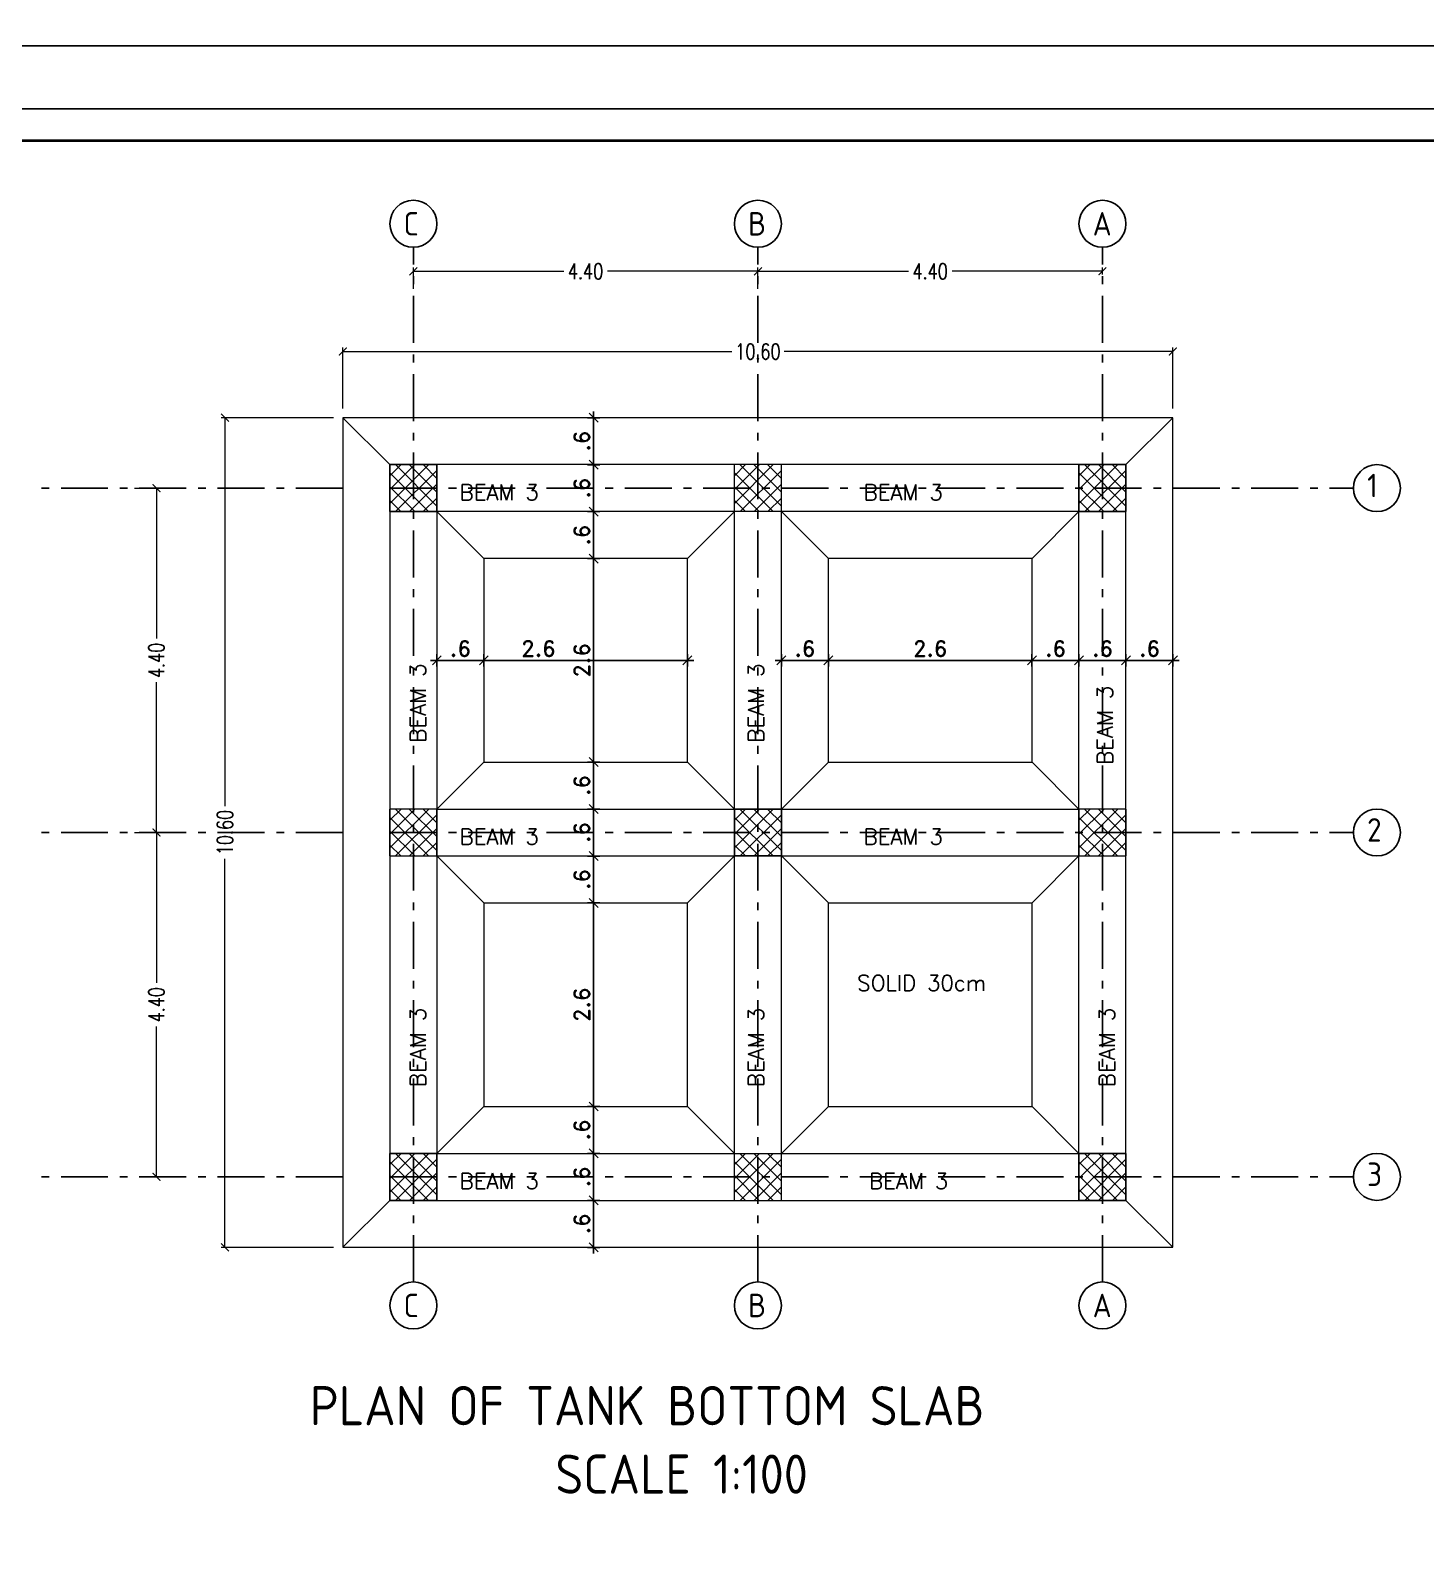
# Model space of a CAD drawing. Extents: x 166525 to 167198, y 178739 to 179747.
# Drawn here: x 167071.21 to 167089.02, y 179208.15 to 179227.71 of the extents above; entities that cross this region are included whole.
import ezdxf

# ---------------------------------------------------------------- set-up
doc = ezdxf.new("R2010")
doc.units = 0
doc.header["$MEASUREMENT"] = 0
doc.linetypes.add('ACAD_ISO10W100', pattern=[18, 12, -3, 0, -3])
doc.linetypes.add('AUSGEZOGEN', pattern=[0])
doc.layers.get('0').update_dxf_attribs({"linetype": 'CONTINUOUS'})
doc.layers.get('DEFPOINTS').update_dxf_attribs({"linetype": 'CONTINUOUS'})
for name, color, linetype in [('axis', 8, 'ACAD_ISO10W100'), ('BEAM-DIM', 4, 'CONTINUOUS'), ('COVER', 7, 'CONTINUOUS'), ('EBENE0', 7, 'AUSGEZOGEN'), ('HATSH', 252, 'CONTINUOUS'), ('MHATCH', 8, 'CONTINUOUS'), ('outdim', 42, 'CONTINUOUS')]:
    doc.layers.add(name, color=color, linetype=linetype)
doc.layers.add('BEAM', color=6, linetype='CONTINUOUS', lineweight=13)
doc.styles.add('DIM', font='simplex.shx', dxfattribs={"width": 0.75})
doc.styles.add('ISO8', font='iso8')
doc.styles.add('ROMAND10', font='ROMAND.shx', dxfattribs={"height": 0.2})
doc.styles.add('ROMANS', font='romans.shx')
doc.dimstyles.new('1-100-layout', dxfattribs={"dimtxt": 0.2, "dimasz": 0.08, "dimexe": 0.18, "dimexo": 0.0625, "dimgap": 0.05, "dimtad": 1, "dimzin": 12, "dimdsep": 46, "dimtxsty": 'ROMAND10', "dimblk": '2', "dimcen": 0, "dimdle": 0.15, "dimse1": 1, "dimse2": 1, "dimclrd": 256, "dimclre": 9, "dimclrt": 1, "dimazin": 0, "dimtfac": 1, "dimtix": 1, "dimtofl": 0, "dimtmove": 2, "dimatfit": 0, "dimldrblk": '2', "dimfxl": 1, "dimtolj": 1, "dimtzin": 0, "dimlwd": -1, "dimlwe": -1, "dimarcsym": 0})
doc.dimstyles.new('MUTASIM', dxfattribs={"dimscale": 0.9995, "dimtxt": 0.2, "dimasz": 0.1, "dimexe": 0.05, "dimexo": 0.12, "dimgap": 0.05, "dimtad": 0, "dimzin": 0, "dimdsep": 46, "dimtxsty": 'DIM', "dimblk": 'ARCHTICK', "dimcen": 0.09, "dimclrd": 35, "dimclre": 33, "dimclrt": 256, "dimazin": 0, "dimtfac": 1, "dimtofl": 0, "dimtmove": 1, "dimatfit": 3, "dimfxl": 0.18, "dimtolj": 1, "dimtzin": 0, "dimlwd": 13, "dimlwe": 9, "dimarcsym": 0})

# ---------------------------------------------------------------- blocks, each defined once
blk = doc.blocks.new('2')
for p, q in [((1, 0), (-1, 0)), ((0.71, 0.71), (-0.71, -0.71)), ((0, 1), (0, -1))]:
    blk.add_line(p, q)
blk = doc.blocks.new('*D1828')
at = {"layer": 'DEFPOINTS', "color": 0, "transparency": 16777216}
for p in [(167085.199, 179219.667), (167085.199, 179217.467), (167085.799, 179217.467)]:
    blk.add_point(p, dxfattribs=at)
at = {"layer": 'outdim', "transparency": 16777216}
blk.add_line((167085.719, 179219.667), (167085.279, 179219.667), dxfattribs=at)
at = {"layer": 'outdim', "transparency": 16777216, "xscale": 0.08, "yscale": 0.08, "zscale": 0.08, "rotation": 180}
blk.add_blockref('2', (167085.199, 179219.667), dxfattribs=at)
at = {"layer": 'outdim', "transparency": 16777216, "xscale": 0.08, "yscale": 0.08, "zscale": 0.08}
blk.add_blockref('2', (167085.799, 179219.667), dxfattribs=at)
at = {"layer": 'outdim', "color": 1, "transparency": 16777216, "insert": (167085.499, 179219.817), "char_height": 0.2, "attachment_point": 5, "style": 'ROMAND10'}
blk.add_mtext('\\A1;.6', dxfattribs=at)
blk = doc.blocks.new('*D1829')
at = {"layer": 'DEFPOINTS', "color": 0, "transparency": 16777216}
for p in [(167081.399, 179219.667), (167081.399, 179219.667), (167083.999, 179219.667)]:
    blk.add_point(p, dxfattribs=at)
at = {"layer": 'outdim', "transparency": 16777216}
blk.add_line((167083.919, 179219.667), (167081.479, 179219.667), dxfattribs=at)
at = {"layer": 'outdim', "transparency": 16777216, "xscale": 0.08, "yscale": 0.08, "zscale": 0.08, "rotation": 180}
blk.add_blockref('2', (167081.399, 179219.667), dxfattribs=at)
at = {"layer": 'outdim', "transparency": 16777216, "xscale": 0.08, "yscale": 0.08, "zscale": 0.08}
blk.add_blockref('2', (167083.999, 179219.667), dxfattribs=at)
at = {"layer": 'outdim', "color": 1, "transparency": 16777216, "insert": (167082.699, 179219.817), "char_height": 0.2, "attachment_point": 5, "style": 'ROMAND10'}
blk.add_mtext('\\A1;2.6', dxfattribs=at)
blk = doc.blocks.new('*D1830')
at = {"layer": 'DEFPOINTS', "color": 0, "transparency": 16777216}
for p in [(167076.999, 179219.667), (167076.999, 179219.667), (167079.599, 179219.667)]:
    blk.add_point(p, dxfattribs=at)
at = {"layer": 'outdim', "transparency": 16777216}
blk.add_line((167079.519, 179219.667), (167077.079, 179219.667), dxfattribs=at)
at = {"layer": 'outdim', "transparency": 16777216, "xscale": 0.08, "yscale": 0.08, "zscale": 0.08, "rotation": 180}
blk.add_blockref('2', (167076.999, 179219.667), dxfattribs=at)
at = {"layer": 'outdim', "transparency": 16777216, "xscale": 0.08, "yscale": 0.08, "zscale": 0.08}
blk.add_blockref('2', (167079.599, 179219.667), dxfattribs=at)
at = {"layer": 'outdim', "color": 1, "transparency": 16777216, "insert": (167077.696, 179219.817), "char_height": 0.2, "attachment_point": 5, "style": 'ROMAND10'}
blk.add_mtext('\\A1;2.6', dxfattribs=at)
blk = doc.blocks.new('*D1625')
at = {"layer": 'DEFPOINTS', "color": 0, "transparency": 16777216}
for p in [(167083.251, 179222.767), (167078.401, 179222.167), (167083.251, 179222.167)]:
    blk.add_point(p, dxfattribs=at)
at = {"layer": 'outdim', "transparency": 16777216}
blk.add_line((167078.401, 179222.687), (167078.401, 179222.247), dxfattribs=at)
at = {"layer": 'outdim', "transparency": 16777216, "xscale": 0.08, "yscale": 0.08, "zscale": 0.08}
for p, rotation in [((167078.401, 179222.767), 90), ((167078.401, 179222.167), 270)]:
    blk.add_blockref('2', p, dxfattribs=dict(at, rotation=rotation))
at = {"layer": 'outdim', "color": 1, "transparency": 16777216, "insert": (167078.251, 179222.467), "char_height": 0.2, "attachment_point": 5, "rotation": 90, "style": 'ROMAND10'}
blk.add_mtext('\\A1;.6', dxfattribs=at)
blk = doc.blocks.new('*D1626')
at = {"layer": 'DEFPOINTS', "color": 0, "transparency": 16777216}
for p in [(167078.401, 179222.167), (167078.401, 179221.567), (167083.251, 179221.567)]:
    blk.add_point(p, dxfattribs=at)
at = {"layer": 'outdim', "transparency": 16777216}
blk.add_line((167078.401, 179222.087), (167078.401, 179221.647), dxfattribs=at)
at = {"layer": 'outdim', "transparency": 16777216, "xscale": 0.08, "yscale": 0.08, "zscale": 0.08}
for p, rotation in [((167078.401, 179222.167), 90), ((167078.401, 179221.567), 270)]:
    blk.add_blockref('2', p, dxfattribs=dict(at, rotation=rotation))
at = {"layer": 'outdim', "color": 1, "transparency": 16777216, "insert": (167078.251, 179221.867), "char_height": 0.2, "attachment_point": 5, "rotation": 90, "style": 'ROMAND10'}
blk.add_mtext('\\A1;.6', dxfattribs=at)
blk = doc.blocks.new('*D1627')
at = {"layer": 'DEFPOINTS', "color": 0, "transparency": 16777216}
for p in [(167078.401, 179221.567), (167078.401, 179220.967), (167078.401, 179220.967)]:
    blk.add_point(p, dxfattribs=at)
at = {"layer": 'outdim', "transparency": 16777216}
blk.add_line((167078.401, 179221.487), (167078.401, 179221.047), dxfattribs=at)
at = {"layer": 'outdim', "transparency": 16777216, "xscale": 0.08, "yscale": 0.08, "zscale": 0.08}
for p, rotation in [((167078.401, 179221.567), 90), ((167078.401, 179220.967), 270)]:
    blk.add_blockref('2', p, dxfattribs=dict(at, rotation=rotation))
at = {"layer": 'outdim', "color": 1, "transparency": 16777216, "insert": (167078.251, 179221.267), "char_height": 0.2, "attachment_point": 5, "rotation": 90, "style": 'ROMAND10'}
blk.add_mtext('\\A1;.6', dxfattribs=at)
blk = doc.blocks.new('*D1628')
at = {"layer": 'DEFPOINTS', "color": 0, "transparency": 16777216}
for p in [(167078.401, 179220.967), (167078.401, 179218.367), (167078.401, 179218.367)]:
    blk.add_point(p, dxfattribs=at)
at = {"layer": 'outdim', "transparency": 16777216}
blk.add_line((167078.401, 179220.887), (167078.401, 179218.447), dxfattribs=at)
at = {"layer": 'outdim', "transparency": 16777216, "xscale": 0.08, "yscale": 0.08, "zscale": 0.08}
for p, rotation in [((167078.401, 179220.967), 90), ((167078.401, 179218.367), 270)]:
    blk.add_blockref('2', p, dxfattribs=dict(at, rotation=rotation))
at = {"layer": 'outdim', "color": 1, "transparency": 16777216, "insert": (167078.251, 179219.667), "char_height": 0.2, "attachment_point": 5, "rotation": 90, "style": 'ROMAND10'}
blk.add_mtext('\\A1;2.6', dxfattribs=at)
blk = doc.blocks.new('*D1629')
at = {"layer": 'DEFPOINTS', "color": 0, "transparency": 16777216}
for p in [(167078.401, 179218.367), (167078.401, 179217.767), (167078.401, 179217.767)]:
    blk.add_point(p, dxfattribs=at)
at = {"layer": 'outdim', "transparency": 16777216}
blk.add_line((167078.401, 179218.287), (167078.401, 179217.847), dxfattribs=at)
at = {"layer": 'outdim', "transparency": 16777216, "xscale": 0.08, "yscale": 0.08, "zscale": 0.08}
for p, rotation in [((167078.401, 179218.367), 90), ((167078.401, 179217.767), 270)]:
    blk.add_blockref('2', p, dxfattribs=dict(at, rotation=rotation))
at = {"layer": 'outdim', "color": 1, "transparency": 16777216, "insert": (167078.251, 179218.067), "char_height": 0.2, "attachment_point": 5, "rotation": 90, "style": 'ROMAND10'}
blk.add_mtext('\\A1;.6', dxfattribs=at)
blk = doc.blocks.new('*D1630')
at = {"layer": 'DEFPOINTS', "color": 0, "transparency": 16777216}
for p in [(167078.401, 179217.767), (167078.401, 179217.167), (167078.401, 179217.167)]:
    blk.add_point(p, dxfattribs=at)
at = {"layer": 'outdim', "transparency": 16777216}
blk.add_line((167078.401, 179217.687), (167078.401, 179217.247), dxfattribs=at)
at = {"layer": 'outdim', "transparency": 16777216, "xscale": 0.08, "yscale": 0.08, "zscale": 0.08}
for p, rotation in [((167078.401, 179217.767), 90), ((167078.401, 179217.167), 270)]:
    blk.add_blockref('2', p, dxfattribs=dict(at, rotation=rotation))
at = {"layer": 'outdim', "color": 1, "transparency": 16777216, "insert": (167078.251, 179217.467), "char_height": 0.2, "attachment_point": 5, "rotation": 90, "style": 'ROMAND10'}
blk.add_mtext('\\A1;.6', dxfattribs=at)
blk = doc.blocks.new('*D1631')
at = {"layer": 'DEFPOINTS', "color": 0, "transparency": 16777216}
for p in [(167078.401, 179217.167), (167078.401, 179216.567), (167078.401, 179216.567)]:
    blk.add_point(p, dxfattribs=at)
at = {"layer": 'outdim', "transparency": 16777216}
blk.add_line((167078.401, 179217.087), (167078.401, 179216.647), dxfattribs=at)
at = {"layer": 'outdim', "transparency": 16777216, "xscale": 0.08, "yscale": 0.08, "zscale": 0.08}
for p, rotation in [((167078.401, 179217.167), 90), ((167078.401, 179216.567), 270)]:
    blk.add_blockref('2', p, dxfattribs=dict(at, rotation=rotation))
at = {"layer": 'outdim', "color": 1, "transparency": 16777216, "insert": (167078.251, 179216.867), "char_height": 0.2, "attachment_point": 5, "rotation": 90, "style": 'ROMAND10'}
blk.add_mtext('\\A1;.6', dxfattribs=at)
blk = doc.blocks.new('*D1632')
at = {"layer": 'DEFPOINTS', "color": 0, "transparency": 16777216}
for p in [(167078.401, 179216.567), (167078.401, 179213.967), (167078.401, 179213.967)]:
    blk.add_point(p, dxfattribs=at)
at = {"layer": 'outdim', "transparency": 16777216}
blk.add_line((167078.401, 179216.487), (167078.401, 179214.047), dxfattribs=at)
at = {"layer": 'outdim', "transparency": 16777216, "xscale": 0.08, "yscale": 0.08, "zscale": 0.08}
for p, rotation in [((167078.401, 179216.567), 90), ((167078.401, 179213.967), 270)]:
    blk.add_blockref('2', p, dxfattribs=dict(at, rotation=rotation))
at = {"layer": 'outdim', "color": 1, "transparency": 16777216, "insert": (167078.251, 179215.267), "char_height": 0.2, "attachment_point": 5, "rotation": 90, "style": 'ROMAND10'}
blk.add_mtext('\\A1;2.6', dxfattribs=at)
blk = doc.blocks.new('*D1633')
at = {"layer": 'DEFPOINTS', "color": 0, "transparency": 16777216}
for p in [(167078.401, 179213.967), (167078.401, 179213.367), (167078.401, 179213.367)]:
    blk.add_point(p, dxfattribs=at)
at = {"layer": 'outdim', "transparency": 16777216}
blk.add_line((167078.401, 179213.887), (167078.401, 179213.447), dxfattribs=at)
at = {"layer": 'outdim', "transparency": 16777216, "xscale": 0.08, "yscale": 0.08, "zscale": 0.08}
for p, rotation in [((167078.401, 179213.967), 90), ((167078.401, 179213.367), 270)]:
    blk.add_blockref('2', p, dxfattribs=dict(at, rotation=rotation))
at = {"layer": 'outdim', "color": 1, "transparency": 16777216, "insert": (167078.251, 179213.667), "char_height": 0.2, "attachment_point": 5, "rotation": 90, "style": 'ROMAND10'}
blk.add_mtext('\\A1;.6', dxfattribs=at)
blk = doc.blocks.new('*D1634')
at = {"layer": 'DEFPOINTS', "color": 0, "transparency": 16777216}
for p in [(167078.401, 179213.367), (167078.401, 179212.767), (167078.401, 179212.767)]:
    blk.add_point(p, dxfattribs=at)
at = {"layer": 'outdim', "transparency": 16777216}
blk.add_line((167078.401, 179213.287), (167078.401, 179212.847), dxfattribs=at)
at = {"layer": 'outdim', "transparency": 16777216, "xscale": 0.08, "yscale": 0.08, "zscale": 0.08}
for p, rotation in [((167078.401, 179213.367), 90), ((167078.401, 179212.767), 270)]:
    blk.add_blockref('2', p, dxfattribs=dict(at, rotation=rotation))
at = {"layer": 'outdim', "color": 1, "transparency": 16777216, "insert": (167078.251, 179213.067), "char_height": 0.2, "attachment_point": 5, "rotation": 90, "style": 'ROMAND10'}
blk.add_mtext('\\A1;.6', dxfattribs=at)
blk = doc.blocks.new('*D1635')
at = {"layer": 'DEFPOINTS', "color": 0, "transparency": 16777216}
for p in [(167078.401, 179212.767), (167078.401, 179212.167), (167078.401, 179212.167)]:
    blk.add_point(p, dxfattribs=at)
at = {"layer": 'outdim', "transparency": 16777216}
blk.add_line((167078.401, 179212.687), (167078.401, 179212.247), dxfattribs=at)
at = {"layer": 'outdim', "transparency": 16777216, "xscale": 0.08, "yscale": 0.08, "zscale": 0.08}
for p, rotation in [((167078.401, 179212.767), 90), ((167078.401, 179212.167), 270)]:
    blk.add_blockref('2', p, dxfattribs=dict(at, rotation=rotation))
at = {"layer": 'outdim', "color": 1, "transparency": 16777216, "insert": (167078.251, 179212.467), "char_height": 0.2, "attachment_point": 5, "rotation": 90, "style": 'ROMAND10'}
blk.add_mtext('\\A1;.6', dxfattribs=at)
blk = doc.blocks.new('*D1831')
at = {"layer": 'DEFPOINTS', "color": 0, "transparency": 16777216}
for p in [(167085.199, 179219.979), (167084.599, 179219.843), (167084.599, 179219.667)]:
    blk.add_point(p, dxfattribs=at)
at = {"layer": 'outdim', "transparency": 16777216}
blk.add_line((167085.119, 179219.667), (167084.679, 179219.667), dxfattribs=at)
at = {"layer": 'outdim', "transparency": 16777216, "xscale": 0.08, "yscale": 0.08, "zscale": 0.08, "rotation": 180}
blk.add_blockref('2', (167084.599, 179219.667), dxfattribs=at)
at = {"layer": 'outdim', "transparency": 16777216, "xscale": 0.08, "yscale": 0.08, "zscale": 0.08}
blk.add_blockref('2', (167085.199, 179219.667), dxfattribs=at)
at = {"layer": 'outdim', "color": 1, "transparency": 16777216, "insert": (167084.899, 179219.817), "char_height": 0.2, "attachment_point": 5, "style": 'ROMAND10'}
blk.add_mtext('\\A1;.6', dxfattribs=at)
blk = doc.blocks.new('*D1832')
at = {"layer": 'DEFPOINTS', "color": 0, "transparency": 16777216}
for p in [(167084.599, 179219.843), (167083.999, 179219.667), (167083.999, 179219.667)]:
    blk.add_point(p, dxfattribs=at)
at = {"layer": 'outdim', "transparency": 16777216}
blk.add_line((167084.519, 179219.667), (167084.079, 179219.667), dxfattribs=at)
at = {"layer": 'outdim', "transparency": 16777216, "xscale": 0.08, "yscale": 0.08, "zscale": 0.08, "rotation": 180}
blk.add_blockref('2', (167083.999, 179219.667), dxfattribs=at)
at = {"layer": 'outdim', "transparency": 16777216, "xscale": 0.08, "yscale": 0.08, "zscale": 0.08}
blk.add_blockref('2', (167084.599, 179219.667), dxfattribs=at)
at = {"layer": 'outdim', "color": 1, "transparency": 16777216, "insert": (167084.299, 179219.817), "char_height": 0.2, "attachment_point": 5, "style": 'ROMAND10'}
blk.add_mtext('\\A1;.6', dxfattribs=at)
blk = doc.blocks.new('*D1833')
at = {"layer": 'DEFPOINTS', "color": 0, "transparency": 16777216}
for p in [(167080.799, 179219.667), (167080.799, 179219.375), (167081.399, 179219.375)]:
    blk.add_point(p, dxfattribs=at)
at = {"layer": 'outdim', "transparency": 16777216}
blk.add_line((167081.319, 179219.667), (167080.879, 179219.667), dxfattribs=at)
at = {"layer": 'outdim', "transparency": 16777216, "xscale": 0.08, "yscale": 0.08, "zscale": 0.08, "rotation": 180}
blk.add_blockref('2', (167080.799, 179219.667), dxfattribs=at)
at = {"layer": 'outdim', "transparency": 16777216, "xscale": 0.08, "yscale": 0.08, "zscale": 0.08}
blk.add_blockref('2', (167081.399, 179219.667), dxfattribs=at)
at = {"layer": 'outdim', "color": 1, "transparency": 16777216, "insert": (167081.099, 179219.817), "char_height": 0.2, "attachment_point": 5, "style": 'ROMAND10'}
blk.add_mtext('\\A1;.6', dxfattribs=at)
blk = doc.blocks.new('*D1834')
at = {"layer": 'DEFPOINTS', "color": 0, "transparency": 16777216}
for p in [(167076.399, 179220.106), (167076.999, 179220.106), (167076.399, 179219.667)]:
    blk.add_point(p, dxfattribs=at)
at = {"layer": 'outdim', "transparency": 16777216}
blk.add_line((167076.919, 179219.667), (167076.479, 179219.667), dxfattribs=at)
at = {"layer": 'outdim', "transparency": 16777216, "xscale": 0.08, "yscale": 0.08, "zscale": 0.08, "rotation": 180}
blk.add_blockref('2', (167076.399, 179219.667), dxfattribs=at)
at = {"layer": 'outdim', "transparency": 16777216, "xscale": 0.08, "yscale": 0.08, "zscale": 0.08}
blk.add_blockref('2', (167076.999, 179219.667), dxfattribs=at)
at = {"layer": 'outdim', "color": 1, "transparency": 16777216, "insert": (167076.699, 179219.817), "char_height": 0.2, "attachment_point": 5, "style": 'ROMAND10'}
blk.add_mtext('\\A1;.6', dxfattribs=at)
blk = doc.blocks.new('_ARCHTICK')
at = {"color": 0, "linetype": 'ByBlock', "const_width": 0.15}
blk.add_lwpolyline([(-0.5, -0.5), (0.5, 0.5)], dxfattribs=at)
blk = doc.blocks.new('*D1835')
at = {"layer": 'BEAM', "color": 33, "lineweight": 9, "transparency": 16777216}
for p, q in [((167075.199, 179222.887), (167075.199, 179223.663)), ((167085.799, 179222.887), (167085.799, 179223.663))]:
    blk.add_line(p, q, dxfattribs=at)
at = {"layer": 'BEAM', "color": 35, "lineweight": 13, "transparency": 16777216}
for p, q in [((167075.199, 179223.613), (167080.164, 179223.613)), ((167085.799, 179223.613), (167080.835, 179223.613))]:
    blk.add_line(p, q, dxfattribs=at)
at = {"layer": 'DEFPOINTS', "color": 0, "transparency": 16777216}
for p in [(167075.199, 179223.613), (167075.199, 179222.767), (167085.799, 179222.767)]:
    blk.add_point(p, dxfattribs=at)
at = {"layer": 'BEAM', "color": 35, "lineweight": 13, "transparency": 16777216, "xscale": 0.09995000000000001, "yscale": 0.09995000000000001, "zscale": 0.09995000000000001, "rotation": 180}
blk.add_blockref('_ARCHTICK', (167075.199, 179223.613), dxfattribs=at)
at = {"layer": 'BEAM', "color": 35, "lineweight": 13, "transparency": 16777216, "xscale": 0.09995000000000001, "yscale": 0.09995000000000001, "zscale": 0.09995000000000001}
blk.add_blockref('_ARCHTICK', (167085.799, 179223.613), dxfattribs=at)
at = {"layer": 'BEAM', "transparency": 16777216, "insert": (167080.499, 179223.613), "char_height": 0.1999, "attachment_point": 5, "style": 'DIM'}
blk.add_mtext('\\A1;10.60', dxfattribs=at)
blk = doc.blocks.new('*D1636')
at = {"layer": 'BEAM', "color": 33, "lineweight": 9, "transparency": 16777216}
for p, q in [((167075.079, 179222.767), (167073.643, 179222.767)), ((167075.079, 179212.167), (167073.643, 179212.167))]:
    blk.add_line(p, q, dxfattribs=at)
at = {"layer": 'BEAM', "color": 35, "lineweight": 13, "transparency": 16777216}
for p, q in [((167073.693, 179222.767), (167073.693, 179217.803)), ((167073.693, 179212.167), (167073.693, 179217.132))]:
    blk.add_line(p, q, dxfattribs=at)
at = {"layer": 'DEFPOINTS', "color": 0, "transparency": 16777216}
for p in [(167075.199, 179222.767), (167073.693, 179212.167), (167075.199, 179212.167)]:
    blk.add_point(p, dxfattribs=at)
at = {"layer": 'BEAM', "color": 35, "lineweight": 13, "transparency": 16777216, "xscale": 0.09995000000000001, "yscale": 0.09995000000000001, "zscale": 0.09995000000000001}
for p, rotation in [((167073.693, 179222.767), 90), ((167073.693, 179212.167), 270)]:
    blk.add_blockref('_ARCHTICK', p, dxfattribs=dict(at, rotation=rotation))
at = {"layer": 'BEAM', "transparency": 16777216, "insert": (167073.693, 179217.467), "char_height": 0.1999, "attachment_point": 5, "rotation": 90, "style": 'DIM'}
blk.add_mtext('\\A1;10.60', dxfattribs=at)
blk = doc.blocks.new('*D1637')
at = {"layer": 'BEAM', "color": 33, "lineweight": 9, "transparency": 16777216}
for p, q in [((167072.537, 179221.867), (167072.868, 179221.867)), ((167072.537, 179217.467), (167072.868, 179217.467))]:
    blk.add_line(p, q, dxfattribs=at)
at = {"layer": 'BEAM', "color": 35, "lineweight": 13, "transparency": 16777216}
for p, q in [((167072.818, 179221.867), (167072.818, 179219.946)), ((167072.818, 179217.467), (167072.818, 179219.389))]:
    blk.add_line(p, q, dxfattribs=at)
at = {"layer": 'DEFPOINTS', "color": 0, "transparency": 16777216}
for p in [(167072.417, 179221.867), (167072.417, 179217.467), (167072.818, 179217.467)]:
    blk.add_point(p, dxfattribs=at)
at = {"layer": 'BEAM', "color": 35, "lineweight": 13, "transparency": 16777216, "xscale": 0.09995000000000001, "yscale": 0.09995000000000001, "zscale": 0.09995000000000001}
for p, rotation in [((167072.818, 179221.867), 90), ((167072.818, 179217.467), 270)]:
    blk.add_blockref('_ARCHTICK', p, dxfattribs=dict(at, rotation=rotation))
at = {"layer": 'BEAM', "transparency": 16777216, "insert": (167072.818, 179219.667), "char_height": 0.1999, "attachment_point": 5, "rotation": 90, "style": 'DIM'}
blk.add_mtext('\\A1;4.40', dxfattribs=at)
blk = doc.blocks.new('*D1638')
at = {"layer": 'BEAM', "color": 33, "lineweight": 9, "transparency": 16777216}
for p, q in [((167072.537, 179217.467), (167072.868, 179217.467)), ((167072.698, 179213.067), (167072.768, 179213.067))]:
    blk.add_line(p, q, dxfattribs=at)
at = {"layer": 'BEAM', "color": 35, "lineweight": 13, "transparency": 16777216}
for p, q in [((167072.818, 179217.467), (167072.818, 179215.546)), ((167072.818, 179213.067), (167072.818, 179214.989))]:
    blk.add_line(p, q, dxfattribs=at)
at = {"layer": 'DEFPOINTS', "color": 0, "transparency": 16777216}
for p in [(167072.417, 179217.467), (167072.818, 179213.067), (167072.818, 179213.067)]:
    blk.add_point(p, dxfattribs=at)
at = {"layer": 'BEAM', "color": 35, "lineweight": 13, "transparency": 16777216, "xscale": 0.09995000000000001, "yscale": 0.09995000000000001, "zscale": 0.09995000000000001}
for p, rotation in [((167072.818, 179217.467), 90), ((167072.818, 179213.067), 270)]:
    blk.add_blockref('_ARCHTICK', p, dxfattribs=dict(at, rotation=rotation))
at = {"layer": 'BEAM', "transparency": 16777216, "insert": (167072.818, 179215.267), "char_height": 0.1999, "attachment_point": 5, "rotation": 90, "style": 'DIM'}
blk.add_mtext('\\A1;4.40', dxfattribs=at)
blk = doc.blocks.new('*D1643')
at = {"layer": 'BEAM', "color": 33, "lineweight": 9, "transparency": 16777216}
for p, q in [((167080.499, 179224.595), (167080.499, 179224.688)), ((167084.899, 179224.595), (167084.899, 179224.688))]:
    blk.add_line(p, q, dxfattribs=at)
at = {"layer": 'BEAM', "color": 35, "lineweight": 13, "transparency": 16777216}
for p, q in [((167080.499, 179224.638), (167082.421, 179224.638)), ((167084.899, 179224.638), (167082.978, 179224.638))]:
    blk.add_line(p, q, dxfattribs=at)
at = {"layer": 'DEFPOINTS', "color": 0, "transparency": 16777216}
for p in [(167080.499, 179224.638), (167080.499, 179224.475), (167084.899, 179224.475)]:
    blk.add_point(p, dxfattribs=at)
at = {"layer": 'BEAM', "color": 35, "lineweight": 13, "transparency": 16777216, "xscale": 0.09995000000000001, "yscale": 0.09995000000000001, "zscale": 0.09995000000000001, "rotation": 180}
blk.add_blockref('_ARCHTICK', (167080.499, 179224.638), dxfattribs=at)
at = {"layer": 'BEAM', "color": 35, "lineweight": 13, "transparency": 16777216, "xscale": 0.09995000000000001, "yscale": 0.09995000000000001, "zscale": 0.09995000000000001}
blk.add_blockref('_ARCHTICK', (167084.899, 179224.638), dxfattribs=at)
at = {"layer": 'BEAM', "transparency": 16777216, "insert": (167082.699, 179224.638), "char_height": 0.1999, "attachment_point": 5, "style": 'DIM'}
blk.add_mtext('\\A1;4.40', dxfattribs=at)
blk = doc.blocks.new('*D1644')
at = {"layer": 'BEAM', "color": 33, "lineweight": 9, "transparency": 16777216}
for p, q in [((167076.099, 179224.413), (167076.099, 179224.688)), ((167080.499, 179224.413), (167080.499, 179224.688))]:
    blk.add_line(p, q, dxfattribs=at)
at = {"layer": 'BEAM', "color": 35, "lineweight": 13, "transparency": 16777216}
for p, q in [((167076.099, 179224.638), (167078.021, 179224.638)), ((167080.499, 179224.638), (167078.578, 179224.638))]:
    blk.add_line(p, q, dxfattribs=at)
at = {"layer": 'DEFPOINTS', "color": 0, "transparency": 16777216}
for p in [(167076.099, 179224.638), (167076.099, 179224.293), (167080.499, 179224.293)]:
    blk.add_point(p, dxfattribs=at)
at = {"layer": 'BEAM', "color": 35, "lineweight": 13, "transparency": 16777216, "xscale": 0.09995000000000001, "yscale": 0.09995000000000001, "zscale": 0.09995000000000001, "rotation": 180}
blk.add_blockref('_ARCHTICK', (167076.099, 179224.638), dxfattribs=at)
at = {"layer": 'BEAM', "color": 35, "lineweight": 13, "transparency": 16777216, "xscale": 0.09995000000000001, "yscale": 0.09995000000000001, "zscale": 0.09995000000000001}
blk.add_blockref('_ARCHTICK', (167080.499, 179224.638), dxfattribs=at)
at = {"layer": 'BEAM', "transparency": 16777216, "insert": (167078.299, 179224.638), "char_height": 0.1999, "attachment_point": 5, "style": 'DIM'}
blk.add_mtext('\\A1;4.40', dxfattribs=at)

msp = doc.modelspace()

# ---------------------------------------------------------------- linework, layer by layer
at = {"layer": 'axis', "ltscale": 0.05}
for p, q in [((167076.09936, 179211.72449), (167076.09936, 179224.94546)), ((167080.49936, 179211.72449), (167080.49936, 179224.94546)), ((167084.89936, 179211.72449), (167084.89936, 179224.94546)), ((167075.19936, 179221.86746), (167071.21148, 179221.86746)), ((167075.79936, 179221.86746), (167088.1042, 179221.86746)), ((167075.19936, 179217.46746), (167071.21148, 179217.46746)), ((167075.79936, 179217.46746), (167088.1042, 179217.46746)), ((167075.19936, 179213.06746), (167071.21148, 179213.06746)), ((167075.79936, 179213.06746), (167088.1042, 179213.06746))]:
    msp.add_line(p, q, dxfattribs=at)
at = {"layer": 'BEAM'}
for p, q in [((167085.79936, 179222.76746), (167075.19936, 179222.76746)), ((167075.19936, 179222.76746), (167075.19936, 179212.16746)), ((167075.79936, 179222.16746), (167075.19936, 179222.76746)), ((167085.79936, 179222.76746), (167085.19936, 179222.16746)), ((167085.79936, 179212.16746), (167085.79936, 179222.76746)), ((167085.19936, 179222.16746), (167075.79936, 179222.16746)), ((167075.79936, 179222.16746), (167075.79936, 179212.76746)), ((167076.39936, 179222.16746), (167076.39936, 179212.76746)), ((167080.19936, 179212.76746), (167080.19936, 179222.16746)), ((167080.79936, 179212.76746), (167080.79936, 179222.16746)), ((167084.59936, 179212.76746), (167084.59936, 179222.16746)), ((167084.59936, 179222.16746), (167084.59936, 179221.56746)), ((167085.19936, 179212.76746), (167085.19936, 179222.16746)), ((167085.19936, 179221.56746), (167075.79936, 179221.56746)), ((167076.99936, 179220.96746), (167076.39936, 179221.56746)), ((167079.59936, 179220.96746), (167080.19936, 179221.56746)), ((167080.79936, 179221.56746), (167081.39936, 179220.96746)), ((167083.99936, 179220.96746), (167084.59936, 179221.56746)), ((167076.99936, 179220.96746), (167076.99936, 179218.36746)), ((167079.59936, 179220.96746), (167076.99936, 179220.96746)), ((167079.59936, 179218.36746), (167079.59936, 179220.96746)), ((167083.99936, 179220.96746), (167081.39936, 179220.96746)), ((167081.39936, 179218.36746), (167081.39936, 179220.96746)), ((167083.99936, 179218.36746), (167083.99936, 179220.96746)), ((167076.39936, 179217.76746), (167076.99936, 179218.36746)), ((167076.99936, 179218.36746), (167079.59936, 179218.36746)), ((167080.19936, 179217.76746), (167079.59936, 179218.36746)), ((167080.79936, 179217.76746), (167081.39936, 179218.36746)), ((167081.39936, 179218.36746), (167083.99936, 179218.36746)), ((167084.59936, 179217.76746), (167083.99936, 179218.36746)), ((167076.39936, 179217.76746), (167075.79936, 179217.76746)), ((167076.39936, 179217.76746), (167084.59936, 179217.76746)), ((167085.19936, 179217.76746), (167084.59936, 179217.76746)), ((167075.79936, 179217.16746), (167076.39936, 179217.16746)), ((167076.39936, 179217.16746), (167084.59936, 179217.16746)), ((167076.39936, 179217.16746), (167076.99936, 179216.56746)), ((167080.19936, 179217.16746), (167079.59936, 179216.56746)), ((167080.79936, 179217.16746), (167081.39936, 179216.56746)), ((167083.99936, 179216.56746), (167084.59936, 179217.16746)), ((167084.59936, 179217.16746), (167085.19936, 179217.16746)), ((167076.99936, 179216.56746), (167079.59936, 179216.56746)), ((167076.99936, 179216.56746), (167076.99936, 179213.96746)), ((167079.59936, 179213.96746), (167079.59936, 179216.56746)), ((167081.39936, 179213.96746), (167081.39936, 179216.56746)), ((167081.39936, 179216.56746), (167083.99936, 179216.56746)), ((167083.99936, 179213.96746), (167083.99936, 179216.56746)), ((167076.99936, 179213.96746), (167076.39936, 179213.36746)), ((167076.99936, 179213.96746), (167079.59936, 179213.96746)), ((167079.59936, 179213.96746), (167080.19936, 179213.36746)), ((167081.39936, 179213.96746), (167080.79936, 179213.36746)), ((167081.39936, 179213.96746), (167083.99936, 179213.96746)), ((167084.59936, 179213.36746), (167083.99936, 179213.96746)), ((167075.79936, 179213.36746), (167085.19936, 179213.36746)), ((167075.79936, 179212.76746), (167075.19936, 179212.16746)), ((167075.79936, 179212.76746), (167085.19936, 179212.76746)), ((167085.19936, 179212.76746), (167085.79936, 179212.16746)), ((167075.19936, 179212.16746), (167085.79936, 179212.16746))]:
    msp.add_line(p, q, dxfattribs=at)
at = {"layer": 'COVER', "flags": 128}
for points in [[(167043.12657, 179269.038), (167103.04782, 179269.038), (167103.04782, 179226.7155), (167043.12657, 179226.7155)], [(167042.36422, 179227.51714), (167102.28547, 179227.51714), (167102.28547, 179185.19464), (167042.36422, 179185.19464)]]:
    msp.add_lwpolyline(points, close=True, dxfattribs=at)
at = {"layer": 'EBENE0', "color": 3, "linetype": 'AUSGEZOGEN'}
for p, q in [((167076.39936, 179222.16746), (167075.79936, 179222.16746)), ((167075.79936, 179222.16746), (167075.79936, 179221.56746)), ((167076.39936, 179221.56746), (167076.39936, 179222.16746)), ((167085.19936, 179221.56746), (167085.19936, 179222.16746)), ((167075.79936, 179221.56746), (167076.39936, 179221.56746)), ((167084.59936, 179221.56746), (167085.19936, 179221.56746)), ((167075.79936, 179217.76746), (167075.79936, 179217.16746)), ((167076.39936, 179217.16746), (167076.39936, 179217.76746)), ((167080.19936, 179217.76746), (167080.19936, 179217.16746)), ((167080.79936, 179217.76746), (167080.19936, 179217.76746)), ((167080.79936, 179217.16746), (167080.79936, 179217.76746)), ((167084.59936, 179217.76746), (167084.59936, 179217.16746)), ((167085.19936, 179217.16746), (167085.19936, 179217.76746)), ((167080.19936, 179217.16746), (167080.79936, 179217.16746)), ((167076.39936, 179213.36746), (167075.79936, 179213.36746)), ((167075.79936, 179213.36746), (167075.79936, 179212.76746)), ((167076.39936, 179212.76746), (167076.39936, 179213.36746)), ((167085.19936, 179213.36746), (167084.59936, 179213.36746)), ((167084.59936, 179213.36746), (167084.59936, 179212.76746)), ((167085.19936, 179212.76746), (167085.19936, 179213.36746)), ((167075.79936, 179212.76746), (167076.39936, 179212.76746)), ((167084.59936, 179212.76746), (167085.19936, 179212.76746))]:
    msp.add_line(p, q, dxfattribs=at)
at = {"layer": 'HATSH'}
for p, q in [((167075.79936, 179222.0247), (167075.94212, 179222.16746)), ((167075.79936, 179221.84792), (167076.1189, 179222.16746)), ((167075.79936, 179221.67115), (167076.29567, 179222.16746)), ((167076.39936, 179221.63797), (167075.86987, 179222.16746)), ((167076.39936, 179221.81475), (167076.04664, 179222.16746)), ((167076.39936, 179221.99152), (167076.22342, 179222.16746)), ((167080.19936, 179222.0247), (167080.34212, 179222.16746)), ((167080.19936, 179221.84792), (167080.5189, 179222.16746)), ((167080.19936, 179221.67115), (167080.69567, 179222.16746)), ((167080.79936, 179221.63797), (167080.26987, 179222.16746)), ((167080.79936, 179221.81475), (167080.44664, 179222.16746)), ((167080.79936, 179221.99152), (167080.62342, 179222.16746)), ((167084.59936, 179222.0247), (167084.74212, 179222.16746)), ((167084.59936, 179221.84792), (167084.9189, 179222.16746)), ((167084.59936, 179221.67115), (167085.09567, 179222.16746)), ((167085.19936, 179222.16746), (167084.59936, 179222.16746)), ((167085.19936, 179221.63797), (167084.66987, 179222.16746)), ((167085.19936, 179221.81475), (167084.84664, 179222.16746)), ((167085.19936, 179221.99152), (167085.02342, 179222.16746)), ((167076.29309, 179221.56746), (167075.79936, 179222.06119)), ((167075.87245, 179221.56746), (167076.39936, 179222.09437)), ((167076.04923, 179221.56746), (167076.39936, 179221.91759)), ((167080.69309, 179221.56746), (167080.19936, 179222.06119)), ((167080.27245, 179221.56746), (167080.79936, 179222.09437)), ((167080.44923, 179221.56746), (167080.79936, 179221.91759)), ((167085.09309, 179221.56746), (167084.59936, 179222.06119)), ((167084.67245, 179221.56746), (167085.19936, 179222.09437)), ((167084.84923, 179221.56746), (167085.19936, 179221.91759)), ((167076.11631, 179221.56746), (167075.79936, 179221.88442)), ((167076.226, 179221.56746), (167076.39936, 179221.74082)), ((167080.51631, 179221.56746), (167080.19936, 179221.88442)), ((167080.626, 179221.56746), (167080.79936, 179221.74082)), ((167084.91631, 179221.56746), (167084.59936, 179221.88442)), ((167085.026, 179221.56746), (167085.19936, 179221.74082)), ((167075.93954, 179221.56746), (167075.79936, 179221.70764)), ((167080.33954, 179221.56746), (167080.19936, 179221.70764)), ((167084.73954, 179221.56746), (167084.59936, 179221.70764)), ((167075.79936, 179217.6247), (167075.94212, 179217.76746)), ((167075.79936, 179217.44792), (167076.1189, 179217.76746)), ((167075.79936, 179217.27115), (167076.29567, 179217.76746)), ((167076.29309, 179217.16746), (167075.79936, 179217.66119)), ((167076.39936, 179217.23797), (167075.86987, 179217.76746)), ((167075.87245, 179217.16746), (167076.39936, 179217.69437)), ((167076.39936, 179217.41475), (167076.04664, 179217.76746)), ((167076.39936, 179217.59152), (167076.22342, 179217.76746)), ((167080.19936, 179217.6247), (167080.34212, 179217.76746)), ((167080.19936, 179217.44792), (167080.5189, 179217.76746)), ((167080.19936, 179217.27115), (167080.69567, 179217.76746)), ((167080.69309, 179217.16746), (167080.19936, 179217.66119)), ((167080.79936, 179217.23797), (167080.26987, 179217.76746)), ((167080.27245, 179217.16746), (167080.79936, 179217.69437)), ((167080.79936, 179217.41475), (167080.44664, 179217.76746)), ((167080.79936, 179217.59152), (167080.62342, 179217.76746)), ((167084.59936, 179217.6247), (167084.74212, 179217.76746)), ((167084.59936, 179217.44792), (167084.9189, 179217.76746)), ((167084.59936, 179217.27115), (167085.09567, 179217.76746)), ((167085.09309, 179217.16746), (167084.59936, 179217.66119)), ((167085.19936, 179217.23797), (167084.66987, 179217.76746)), ((167084.67245, 179217.16746), (167085.19936, 179217.69437)), ((167085.19936, 179217.41475), (167084.84664, 179217.76746)), ((167085.19936, 179217.59152), (167085.02342, 179217.76746)), ((167076.11631, 179217.16746), (167075.79936, 179217.48442)), ((167076.04923, 179217.16746), (167076.39936, 179217.51759)), ((167080.51631, 179217.16746), (167080.19936, 179217.48442)), ((167080.44923, 179217.16746), (167080.79936, 179217.51759)), ((167084.91631, 179217.16746), (167084.59936, 179217.48442)), ((167084.84923, 179217.16746), (167085.19936, 179217.51759)), ((167075.93954, 179217.16746), (167075.79936, 179217.30764)), ((167076.226, 179217.16746), (167076.39936, 179217.34082)), ((167080.33954, 179217.16746), (167080.19936, 179217.30764)), ((167080.626, 179217.16746), (167080.79936, 179217.34082)), ((167084.73954, 179217.16746), (167084.59936, 179217.30764)), ((167085.026, 179217.16746), (167085.19936, 179217.34082)), ((167075.79936, 179213.2247), (167075.94212, 179213.36746)), ((167075.79936, 179213.04792), (167076.1189, 179213.36746)), ((167075.79936, 179212.87115), (167076.29567, 179213.36746)), ((167076.39936, 179212.83797), (167075.86987, 179213.36746)), ((167076.39936, 179213.01475), (167076.04664, 179213.36746)), ((167076.39936, 179213.19152), (167076.22342, 179213.36746)), ((167080.19936, 179213.2247), (167080.34212, 179213.36746)), ((167080.19936, 179213.04792), (167080.5189, 179213.36746)), ((167080.19936, 179212.87115), (167080.69567, 179213.36746)), ((167080.79936, 179212.83797), (167080.26987, 179213.36746)), ((167080.79936, 179213.01475), (167080.44664, 179213.36746)), ((167080.79936, 179213.19152), (167080.62342, 179213.36746)), ((167084.59936, 179213.2247), (167084.74212, 179213.36746)), ((167084.59936, 179213.04792), (167084.9189, 179213.36746)), ((167084.59936, 179212.87115), (167085.09567, 179213.36746)), ((167085.19936, 179212.83797), (167084.66987, 179213.36746)), ((167085.19936, 179213.01475), (167084.84664, 179213.36746)), ((167085.19936, 179213.19152), (167085.02342, 179213.36746)), ((167076.29309, 179212.76746), (167075.79936, 179213.26119)), ((167075.87245, 179212.76746), (167076.39936, 179213.29437)), ((167076.04923, 179212.76746), (167076.39936, 179213.11759)), ((167080.69309, 179212.76746), (167080.19936, 179213.26119)), ((167080.27245, 179212.76746), (167080.79936, 179213.29437)), ((167080.44923, 179212.76746), (167080.79936, 179213.11759)), ((167085.09309, 179212.76746), (167084.59936, 179213.26119)), ((167084.67245, 179212.76746), (167085.19936, 179213.29437)), ((167084.84923, 179212.76746), (167085.19936, 179213.11759)), ((167076.11631, 179212.76746), (167075.79936, 179213.08442)), ((167076.226, 179212.76746), (167076.39936, 179212.94082)), ((167080.51631, 179212.76746), (167080.19936, 179213.08442)), ((167080.626, 179212.76746), (167080.79936, 179212.94082)), ((167084.91631, 179212.76746), (167084.59936, 179213.08442)), ((167085.026, 179212.76746), (167085.19936, 179212.94082)), ((167075.93954, 179212.76746), (167075.79936, 179212.90764)), ((167080.33954, 179212.76746), (167080.19936, 179212.90764)), ((167084.73954, 179212.76746), (167084.59936, 179212.90764))]:
    msp.add_line(p, q, dxfattribs=at)
for centre in [(167076.09936, 179225.24546), (167080.49936, 179225.24546), (167084.89936, 179225.24546), (167088.4042, 179221.86746), (167088.4042, 179217.46746), (167088.4042, 179213.06746), (167076.09936, 179211.42449), (167080.49936, 179211.42449), (167084.89936, 179211.42449)]:
    msp.add_circle(centre, 0.3, dxfattribs=at)
at = {"layer": 'MHATCH', "const_width": 0.03562, "flags": 128}
msp.add_lwpolyline([(167043.93172, 179226.30589), (167100.71797, 179226.30589), (167100.71797, 179186.40589), (167043.93172, 179186.40589)], close=True, dxfattribs=at)
at = {"layer": 'MHATCH'}
msp.add_lwpolyline([(167044.28797, 179226.30589), (167100.71797, 179226.30589), (167100.71797, 179186.40589)], dxfattribs=at)

# ---------------------------------------------------------------- texts
at = {"layer": 'BEAM-DIM', "style": 'ROMANS'}
for s, p in [('BEAM 3', (167076.68997, 179221.71293)), ('BEAM 3', (167081.84874, 179221.71293)), ('BEAM 3', (167076.68997, 179217.31292)), ('BEAM 3', (167081.84874, 179217.31292)), ('SOLID 30cm', (167081.76741, 179215.44435)), ('BEAM 3', (167076.68997, 179212.91293)), ('BEAM 3', (167081.91925, 179212.91293))]:
    msp.add_text(s, height=0.2, dxfattribs=at).set_placement(p)
for p in [(167076.2576, 179218.61482), (167080.57498, 179218.61482), (167085.03174, 179218.33043), (167076.2576, 179214.21482), (167080.57498, 179214.21482), (167085.0576, 179214.21482)]:
    msp.add_text('BEAM 3', height=0.2, rotation=90, dxfattribs=at).set_placement(p)
at = {"layer": 'EBENE0', "color": 3, "style": 'ISO8'}
for s, height, p in [('C', 0.3, (167075.97403, 179225.09511)), ('B', 0.3, (167080.37403, 179225.09511)), ('A', 0.3, (167084.77403, 179225.09511)), ('1', 0.3, (167088.27887, 179221.75092)), ('2', 0.3, (167088.27887, 179217.35092)), ('3', 0.3, (167088.27887, 179212.95092)), ('C', 0.3, (167075.97403, 179211.27484)), ('B', 0.3, (167080.37403, 179211.27484)), ('A', 0.3, (167084.77403, 179211.27484)), ('PLAN OF TANK BOTTOM SLAB', 0.5, (167074.77668, 179209.89451)), ('SCALE 1:100', 0.5, (167077.91303, 179209.01979))]:
    msp.add_text(s, height=height, dxfattribs=at).set_placement(p)

# ---------------------------------------------------------------- dimensions: what is measured, and where the dimension line sits
at = {"layer": 'BEAM'}
for base, p1, p2, picture, middle in [((167076.09936, 179224.63792), (167080.49936, 179224.29348), (167076.09936, 179224.29348), '*D1644', (167078.29936, 179224.63792)), ((167080.49936, 179224.63792), (167084.89936, 179224.47458), (167080.49936, 179224.47458), '*D1643', (167082.69936, 179224.63792)), ((167075.19936, 179223.61337), (167085.79936, 179222.76746), (167075.19936, 179222.76746), '*D1835', (167080.49936, 179223.61337))]:
    dim = msp.add_linear_dim(base=base, p1=p1, p2=p2, dimstyle='MUTASIM', dxfattribs=at)
    dim.commit()
    dim.dimension.update_dxf_attribs({"geometry": picture, "text_midpoint": middle})
for base, p1, p2, picture, middle in [((167073.69291, 179212.16746), (167075.19936, 179222.76746), (167075.19936, 179212.16746), '*D1636', (167073.69291, 179217.46746)), ((167072.81821, 179217.46746), (167072.41729, 179221.86746), (167072.41729, 179217.46746), '*D1637', (167072.81821, 179219.66746)), ((167072.81821, 179213.06746), (167072.41729, 179217.46746), (167072.81821, 179213.06746), '*D1638', (167072.81821, 179215.26746))]:
    dim = msp.add_linear_dim(base=base, p1=p1, p2=p2, angle=90, dimstyle='MUTASIM', dxfattribs=at)
    dim.commit()
    dim.dimension.update_dxf_attribs({"geometry": picture, "text_midpoint": middle})
at = {"layer": 'outdim'}
for base, p1, p2, picture, middle in [((167078.40114, 179222.16746), (167083.25066, 179222.76746), (167083.25066, 179222.16746), '*D1625', (167078.25114, 179222.46746)), ((167078.40114, 179221.56746), (167078.40114, 179222.16746), (167083.25066, 179221.56746), '*D1626', (167078.25114, 179221.86746)), ((167078.40114, 179220.96746), (167078.40114, 179221.56746), (167078.40114, 179220.96746), '*D1627', (167078.25114, 179221.26746)), ((167078.40114, 179218.36746), (167078.40114, 179220.96746), (167078.40114, 179218.36746), '*D1628', (167078.25114, 179219.66746)), ((167078.40114, 179217.76746), (167078.40114, 179218.36746), (167078.40114, 179217.76746), '*D1629', (167078.25114, 179218.06746)), ((167078.40114, 179217.16746), (167078.40114, 179217.76746), (167078.40114, 179217.16746), '*D1630', (167078.25114, 179217.46746)), ((167078.40114, 179216.56746), (167078.40114, 179217.16746), (167078.40114, 179216.56746), '*D1631', (167078.25114, 179216.86746)), ((167078.40114, 179213.96746), (167078.40114, 179216.56746), (167078.40114, 179213.96746), '*D1632', (167078.25114, 179215.26746)), ((167078.40114, 179213.36746), (167078.40114, 179213.96746), (167078.40114, 179213.36746), '*D1633', (167078.25114, 179213.66746)), ((167078.40114, 179212.76746), (167078.40114, 179213.36746), (167078.40114, 179212.76746), '*D1634', (167078.25114, 179213.06746)), ((167078.40114, 179212.16746), (167078.40114, 179212.76746), (167078.40114, 179212.16746), '*D1635', (167078.25114, 179212.46746))]:
    dim = msp.add_linear_dim(base=base, p1=p1, p2=p2, angle=90, dimstyle='1-100-layout', dxfattribs=at)
    dim.commit()
    dim.dimension.update_dxf_attribs({"geometry": picture, "text_midpoint": middle})
for base, p1, p2, picture, middle in [((167076.39936, 179219.66746), (167076.99936, 179220.10593), (167076.39936, 179220.10593), '*D1834', (167076.69936, 179219.81746)), ((167084.59936, 179219.66746), (167085.19936, 179219.97879), (167084.59936, 179219.84316), '*D1831', (167084.89936, 179219.81746)), ((167080.79936, 179219.66746), (167081.39936, 179219.37512), (167080.79936, 179219.37512), '*D1833', (167081.09936, 179219.81746)), ((167081.39936, 179219.66746), (167083.99936, 179219.66746), (167081.39936, 179219.66746), '*D1829', (167082.69936, 179219.81746)), ((167083.99936, 179219.66746), (167084.59936, 179219.84316), (167083.99936, 179219.66746), '*D1832', (167084.29936, 179219.81746)), ((167085.19936, 179219.66746), (167085.79936, 179217.46746), (167085.19936, 179217.46746), '*D1828', (167085.49936, 179219.81746))]:
    dim = msp.add_linear_dim(base=base, p1=p1, p2=p2, dimstyle='1-100-layout', dxfattribs=at)
    dim.commit()
    dim.dimension.update_dxf_attribs({"geometry": picture, "text_midpoint": middle})
dim = msp.add_linear_dim(base=(167076.99936, 179219.66746), p1=(167079.59936, 179219.66746), p2=(167076.99936, 179219.66746), dimstyle='1-100-layout', dxfattribs=at)
dim.commit()
dim.dimension.update_dxf_attribs({"geometry": '*D1830', "text_midpoint": (167077.69642, 179219.81746), "dimtype": 160})

doc.saveas('drawing.dxf')
